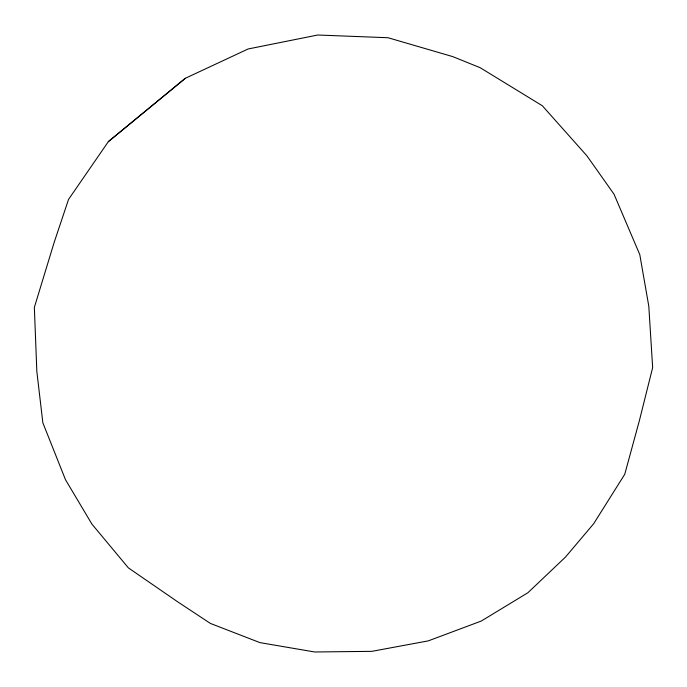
<?xml version="1.0" encoding="UTF-8"?>
<svg xmlns="http://www.w3.org/2000/svg" width="687" height="687" viewBox="0 0 687 687"><rect width="100%" height="100%" fill="white"/><g stroke="black" fill="none" stroke-linecap="round" stroke-linejoin="round"><path stroke-width="1.03" d="M108.348 141.634L68.528 199.436L54.282 242.03L34.35 307.415L36.832 371.418L42.852 422.806L65.497 479.732L91.938 524.129L128.375 567.874L177.581 601.752L210.411 623.435L259.926 642.62L314.723 651.989L371.83 651.345L428.302 640.868L481.278 621.048L527.925 592.718L565.47 557.08L593.68 523.709L624.749 474.279L639.494 420.204L652.65 367.597L648.803 306.196L639.786 254.611L614.041 194.223L586.878 155.786L542.344 105.764L480.136 67.687L452.759 56.617L388.035 37.733L317.746 35.011L248.119 48.975L185.353 78.275L108.348 141.634L185.353 78.275"/></g></svg>
